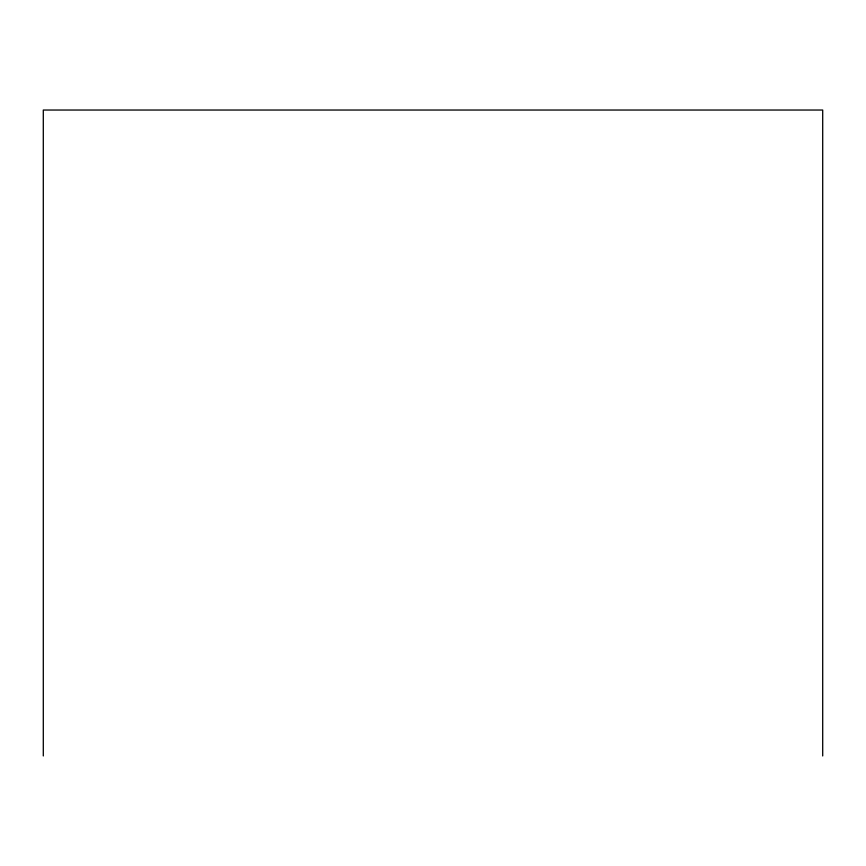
<?xml version="1.0" encoding="UTF-8"?>
<svg xmlns="http://www.w3.org/2000/svg" width="866" height="866" viewBox="0 0 866 866"><rect width="100%" height="100%" fill="white"/><g stroke="black" fill="none" stroke-linecap="round" stroke-linejoin="round"><path stroke-width="1.3" d="M822.7 755.964L822.7 110.036L43.3 110.036L43.3 755.964"/></g></svg>
